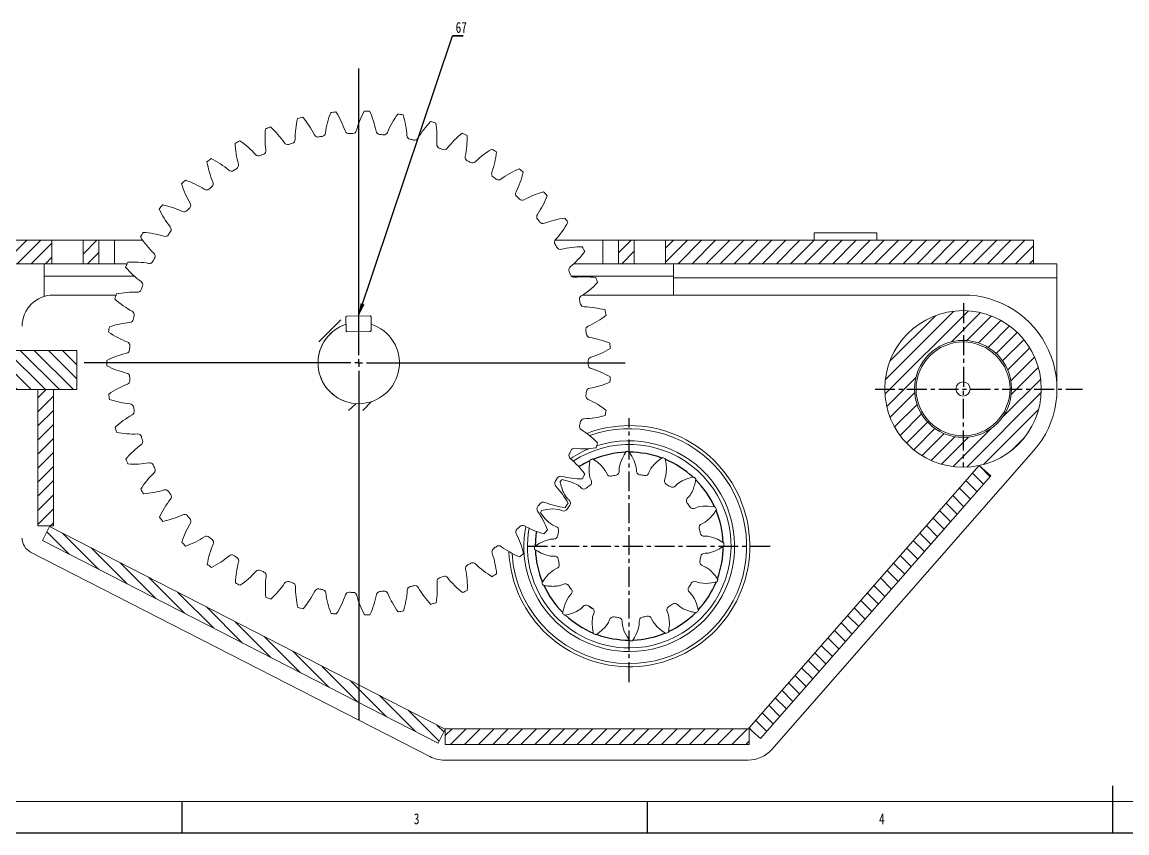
# Model space of a CAD drawing. Header units: millimetres. Extents: x 0 to 1189, y 0 to 841.
# Drawn here: x 246.2 to 599, y 0 to 258.9 of the extents above; entities that cross this region are included whole.
import ezdxf

# ---------------------------------------------------------------- set-up
doc = ezdxf.new("R2010")
doc.units = ezdxf.units.MM
doc.linetypes.add('CENTER', pattern=[10.16, 6.35, -1.27, 1.27, -1.27])
for name, color, linetype in [('10', 7, 'Continuous'), ('5', 7, 'Continuous'), ('9', 7, 'Continuous'), ('图层11', 7, 'CENTER')]:
    doc.layers.add(name, color=color, linetype=linetype)
doc.styles.add('SLDTEXTSTYLE0', font='hyswlongfangsong.ttf')
doc.styles.get("Standard").update_dxf_attribs({"font": 'hyswlongfangsong.ttf'})
doc.dimstyles.new('SLDDIMSTYLE3', dxfattribs={"dimtxt": 0.18, "dimasz": 4.08, "dimexe": 0, "dimexo": 0.0625, "dimgap": 0, "dimtad": 0, "dimtih": 1, "dimtoh": 1, "dimdec": 0, "dimrnd": 1e-09, "dimzin": 0, "dimdsep": 46, "dimtxsty": 'Standard', "dimsah": 1, "dimcen": 0.09, "dimadec": 0, "dimazin": 0, "dimtfac": 4.08, "dimtdec": 0, "dimtofl": 0, "dimtmove": 0, "dimatfit": 3, "dimfxl": 1, "dimfrac": 2, "dimtolj": 1, "dimtzin": 0, "dimarcsym": 0})

# ---------------------------------------------------------------- blocks, each defined once
blk = doc.blocks.new('SW_NOTE_43')
at = {"layer": '10', "color": 0}
for p, q in [((0, 0), (3.4, 0)), ((3.4, 0), (0, 0)), ((0, 0), (3.4, 0)), ((3.4, 0), (0, 0)), ((0, 0), (3.4, 0)), ((3.4, 0), (0, 0))]:
    blk.add_line(p, q, dxfattribs=at)
at = {"layer": '10', "color": 0, "insert": (2.79, 4.44), "char_height": 3.5, "attachment_point": 2, "style": 'SLDTEXTSTYLE0'}
blk.add_mtext('67', dxfattribs=at)
blk = doc.blocks.new('SW_CENTERMARKSYMBOL_13')
at = {"layer": '10', "color": 0}
for p, q in [((0, 2.5), (0, 94.01)), ((-2.5, 0), (-87.72, 0)), ((0, 0), (-1.25, 0)), ((0, 0), (0, 1.25)), ((0, 0), (0, -1.25)), ((0, 0), (1.25, 0)), ((2.5, 0), (85.14, 0)), ((0, -2.5), (0, -114.07))]:
    blk.add_line(p, q, dxfattribs=at)

msp = doc.modelspace()

# ---------------------------------------------------------------- hatches: boundary and pattern name
at = {"linetype": 'Continuous', "lineweight": 0}
h = msp.add_hatch(dxfattribs=at)
h.set_pattern_fill('ANSI31', style=0)
h.paths.add_polyline_path([(233.6604, 181.7532), (255.6604, 181.7532), (255.6604, 189.2532), (233.6604, 189.2532)], flags=0)
h = msp.add_hatch(dxfattribs=at)
h.set_pattern_fill('ANSI31', style=0)
h.paths.add_polyline_path([(265.6604, 181.7532), (270.6604, 181.7532), (270.6604, 189.2532), (265.6604, 189.2532)], flags=0)
h = msp.add_hatch(dxfattribs=at)
h.set_pattern_fill('ANSI31', style=0)
h.paths.add_polyline_path([(436.6604, 181.7532), (441.6604, 181.7532), (441.6604, 189.2532), (436.6604, 189.2532)], flags=0)
h = msp.add_hatch(dxfattribs=at)
h.set_pattern_fill('ANSI31', style=0)
h.paths.add_polyline_path([(451.6604, 181.7532), (569.1604, 181.7532), (569.1604, 189.2532), (451.6604, 189.2532)], flags=0)
h = msp.add_hatch(dxfattribs=at)
h.set_pattern_fill('ANSI31', style=0)
edge = h.paths.add_edge_path(flags=0)
edge.add_arc((546.6604, 141.7532), 25, 0, 360)
edge = h.paths.add_edge_path(flags=0)
edge.add_arc((546.6604, 141.7532), 15.5, 0, 360)
h = msp.add_hatch(dxfattribs=at)
h.set_pattern_fill('ANSI31', angle=90, style=0)
h.paths.add_polyline_path([(236.1604, 141.5532), (263.6604, 141.5532), (263.6604, 154.0532), (236.1604, 154.0532)], flags=0)
h = msp.add_hatch(dxfattribs=at)
h.set_pattern_fill('ANSI31', style=0)
h.paths.add_polyline_path([(256.1604, 98.0532), (256.1604, 141.5532), (251.1604, 141.5532), (251.1604, 98.0532)], flags=0)
h = msp.add_hatch(dxfattribs=at)
h.set_pattern_fill('ANSI31', angle=90, style=0)
h.paths.add_polyline_path([(481.9978, 30.1916), (555.5534, 113.9879), (551.7957, 117.2863), (478.2401, 33.49)], flags=0)
h = msp.add_hatch(dxfattribs=at)
h.set_pattern_fill('ANSI31', angle=90, style=0)
h.paths.add_polyline_path([(381.3104, 33.0799), (254.9185, 97.8032), (252.6395, 93.3528), (379.0314, 28.6295)], flags=0)
h = msp.add_hatch(dxfattribs=at)
h.set_pattern_fill('ANSI31', style=0)
h.paths.add_polyline_path([(381.3104, 28.2532), (478.3104, 28.2532), (478.3104, 33.2532), (381.3104, 33.2532)], flags=0)

# ---------------------------------------------------------------- linework, layer by layer
at = {"color": 7, "linetype": 'Continuous', "lineweight": 15}
for p, q in [((499.1604, 189.2532), (499.1604, 191.5532)), ((519.1604, 191.5532), (499.1604, 191.5532)), ((519.1604, 189.2532), (519.1604, 191.5532)), ((255.6604, 189.2532), (233.6604, 189.2532)), ((255.6604, 181.7532), (255.6604, 189.2532)), ((265.6604, 189.2532), (255.6604, 189.2532)), ((265.6604, 189.2532), (265.6604, 181.7532)), ((270.6604, 189.2532), (265.6604, 189.2532)), ((270.6604, 189.2532), (270.6604, 181.7532)), ((275.6604, 189.2532), (270.6604, 189.2532)), ((275.6604, 189.2532), (275.6604, 181.7532)), ((284.7015, 189.2532), (275.6604, 189.2532)), ((431.6604, 189.2532), (416.3859, 189.2532)), ((431.6604, 181.7532), (431.6604, 189.2532)), ((436.6604, 189.2532), (431.6604, 189.2532)), ((436.6604, 181.7532), (436.6604, 189.2532)), ((441.6604, 189.2532), (436.6604, 189.2532)), ((441.6604, 181.7532), (441.6604, 189.2532)), ((451.6604, 189.2532), (441.6604, 189.2532)), ((451.6604, 189.2532), (451.6604, 181.7532)), ((569.1603, 189.2532), (451.6604, 189.2532)), ((569.1603, 189.2532), (569.1603, 181.7532)), ((255.6604, 181.7532), (233.6604, 181.7532)), ((253.1604, 177.7532), (253.1604, 181.7532)), ((265.6604, 181.7532), (255.6604, 181.7532)), ((270.6604, 181.7532), (265.6604, 181.7532)), ((275.6604, 181.7532), (270.6604, 181.7532)), ((275.6604, 181.7532), (279.7028, 181.7532)), ((422.3417, 181.7532), (431.6604, 181.7532)), ((436.6604, 181.7532), (431.6604, 181.7532)), ((441.6604, 181.7532), (436.6604, 181.7532)), ((451.6604, 181.7532), (441.6604, 181.7532)), ((569.1603, 181.7532), (451.6604, 181.7532)), ((454.1604, 181.7532), (454.1604, 177.7532)), ((576.6604, 181.7532), (569.1603, 181.7532)), ((576.6604, 177.2532), (576.6604, 181.7532)), ((282.0553, 177.7532), (253.1604, 177.7532)), ((253.1604, 171.2926), (253.1604, 177.7532)), ((454.1604, 177.7532), (421.6138, 177.7532)), ((454.1604, 177.7532), (454.1604, 171.7532)), ((576.6604, 177.2532), (454.1604, 177.2532)), ((576.6604, 141.7532), (576.6604, 177.2532)), ((256.1604, 171.7532), (276.1766, 171.7532)), ((425.1567, 171.7532), (546.6604, 171.7532)), ((349.5949, 164.7352), (349.8935, 165.0366)), ((349.6145, 160.3353), (349.5949, 164.7352)), ((349.6149, 160.2353), (349.6053, 162.4046)), ((357.2934, 165.0696), (349.8935, 165.0366)), ((357.2934, 165.0696), (357.5948, 164.7709)), ((357.5948, 164.7709), (357.6144, 160.3709)), ((357.6052, 162.4402), (357.6148, 160.2709)), ((349.9158, 160.0366), (349.6145, 160.3353)), ((349.8158, 160.0362), (357.4157, 160.0701)), ((357.3157, 160.0696), (349.9158, 160.0366)), ((357.6144, 160.3709), (357.3157, 160.0696)), ((263.6604, 154.0532), (236.1604, 154.0532)), ((263.6604, 154.0532), (263.6604, 141.5532)), ((263.6604, 141.5532), (236.1604, 141.5532)), ((251.1604, 141.5532), (251.1604, 98.0532)), ((251.1604, 141.5532), (256.1604, 141.5532)), ((256.1604, 141.5532), (256.1604, 98.0532)), ((544.4104, 141.7532), (544.5017, 141.2944)), ((548.8888, 141.6452), (548.9104, 141.7532)), ((569.2064, 121.9625), (485.5475, 26.6563)), ((551.7957, 117.2863), (478.2401, 33.49)), ((551.7957, 117.2863), (555.5534, 113.9879)), ((555.5534, 113.9879), (481.9978, 30.1916)), ((256.1604, 98.0532), (251.1604, 98.0532)), ((252.6395, 93.3528), (254.9185, 97.8032)), ((254.9185, 97.8032), (381.3104, 33.0799)), ((252.6395, 93.3528), (379.0314, 28.6295)), ((376.4139, 24.3524), (248.8814, 89.6598)), ((381.3104, 33.0799), (379.0314, 28.6295)), ((381.3104, 28.2532), (381.3104, 33.2532)), ((478.3103, 33.2532), (381.3104, 33.2532)), ((481.9978, 30.1916), (478.2401, 33.49)), ((478.3103, 33.2532), (478.3103, 28.2532)), ((478.3103, 28.2532), (381.3104, 28.2532)), ((478.0322, 23.2532), (380.9719, 23.2532))]:
    msp.add_line(p, q, dxfattribs=at)
for p, q in [((340.9009, 156.8238), (347.9292, 163.8431)), ((354.9288, 134.9108), (357.7155, 137.7019)), ((350.4123, 134.8814), (352.7079, 137.0532)), ((426.9952, 72.5483), (428.2541, 71.7417))]:
    msp.add_line(p, q)
at = {"color": 8, "linetype": 'Continuous', "lineweight": 15}
for p, q in [((349.7149, 160.2357), (349.6149, 160.2353)), ((357.6148, 160.2709), (357.5148, 160.2705))]:
    msp.add_line(p, q, dxfattribs=at)
at = {"color": 7, "linetype": 'Continuous', "lineweight": 15, "flags": 128}
for points in [[(436.8543, 115.6403), (436.8785, 116.6514), (437.2497, 118.211), (437.8571, 119.6994), (438.413, 120.7493), (439.0488, 121.7608)], [(439.9099, 121.7773), (440.8673, 120.3257), (441.6518, 118.7726), (442.2606, 116.8333), (442.338, 115.7457)], [(427.8803, 112.58), (427.5158, 113.5234), (427.262, 115.1063), (427.2535, 116.7139), (427.3653, 117.8966), (427.5657, 119.0744)], [(428.3549, 119.4192), (429.7949, 118.4444), (431.114, 117.3098), (432.4186, 115.7511), (432.9063, 114.7759)], [(451.4878, 119.534), (451.8168, 117.8265), (451.9472, 116.0915), (451.7675, 114.0668), (451.4229, 113.0323)], [(454.8257, 110.852), (455.5578, 111.5498), (456.9231, 112.3901), (458.4051, 113.0131), (459.5405, 113.3624), (460.7053, 113.628)], [(418.5818, 112.8187), (420.2853, 112.4692), (421.9381, 111.9257), (423.7399, 110.9849), (424.5638, 110.2706)], [(412.0786, 102.9806), (413.7862, 103.3096), (415.5212, 103.44), (417.5458, 103.2603), (418.5803, 102.9156)], [(461.0872, 103.7323), (462.0307, 104.0969), (463.6136, 104.3507), (465.2212, 104.3591), (466.4038, 104.2474), (467.5816, 104.047)], [(467.9265, 103.2577), (466.9517, 101.8177), (465.8171, 100.4987), (464.2583, 99.194), (463.2831, 98.7063)], [(416.5791, 97.809), (415.6542, 98.2183), (414.3555, 99.1581), (413.2127, 100.2888), (412.4555, 101.2042), (411.7644, 102.1787)], [(409.8353, 91.4027), (411.287, 92.3601), (412.84, 93.1445), (414.7793, 93.7533), (415.8669, 93.8308)], [(464.1476, 94.7584), (465.1587, 94.7342), (466.7182, 94.3629), (468.2067, 93.7555), (469.2565, 93.1997), (470.268, 92.5638)], [(415.9723, 88.347), (414.9612, 88.3712), (413.4017, 88.7425), (411.9132, 89.3499), (410.8633, 89.9057), (409.8519, 90.5416)], [(470.2846, 91.7027), (468.8329, 90.7453), (467.2799, 89.9609), (465.3406, 89.3521), (464.2529, 89.2746)], [(412.1934, 79.8476), (413.1682, 81.2877), (414.3028, 82.6067), (415.8615, 83.9113), (416.8368, 84.3991)], [(468.0413, 80.1248), (466.3337, 79.7958), (464.5987, 79.6654), (462.5741, 79.8451), (461.5396, 80.1898)], [(418.794, 70.0746), (419.1435, 71.778), (419.6869, 73.4309), (420.6278, 75.2327), (421.3421, 76.0565)], [(459.3592, 76.7869), (460.0571, 76.0548), (460.8973, 74.6896), (461.5203, 73.2076), (461.8696, 72.0722), (462.1352, 70.9073)], [(425.2942, 72.2534), (424.5621, 71.5556), (423.1968, 70.7153), (421.7148, 70.0923), (420.5794, 69.743), (419.4146, 69.4774)], [(428.6321, 63.5714), (428.3031, 65.2789), (428.1727, 67.0139), (428.3523, 69.0386), (428.697, 70.0731)], [(433.8037, 68.0719), (433.3944, 67.147), (432.4546, 65.8482), (431.3238, 64.7055), (430.4085, 63.9483), (429.4339, 63.2571)], [(440.2099, 61.3281), (439.2526, 62.7797), (438.4681, 64.3328), (437.8593, 66.2721), (437.7819, 67.3597)], [(443.2656, 67.4651), (443.2414, 66.4539), (442.8701, 64.8944), (442.2628, 63.4059), (441.7069, 62.3561), (441.071, 61.3446)], [(451.765, 63.6862), (450.325, 64.661), (449.0059, 65.7956), (447.7013, 67.3543), (447.2135, 68.3295)], [(452.2396, 70.5254), (452.6041, 69.582), (452.8579, 67.9991), (452.8664, 66.3915), (452.7546, 65.2088), (452.5542, 64.031)]]:
    msp.add_lwpolyline(points, dxfattribs=at)
at = {"color": 7, "linetype": 'Continuous', "lineweight": 15}
for radius in [25, 15.5, 15, 2.25]:
    msp.add_circle((546.6604, 141.7532), radius, dxfattribs=at)
for centre, radius, start, end in [((370.7544, 219.9346), 27.9328, 158.838309, 172.689386), ((353.6604, 150.0532), 80.465, 95.179397, 96.389816), ((322.2131, 214.755), 28.689, 19.063257, 32.547514), ((379.9161, 217.0326), 27.9328, 151.178675, 165.029774), ((353.6604, 150.0532), 80.465, 87.519822, 88.730241), ((331.1178, 218.3692), 28.6889, 11.403655, 24.887989), ((388.6098, 212.9352), 27.9333, 143.51926, 157.370111), ((353.6604, 150.0532), 80.465, 79.860248, 81.070667), ((361.2878, 221.5894), 27.933, 166.49787, 180.348868), ((353.6604, 150.0532), 80.465, 102.838971, 104.04939), ((313.8697, 209.9861), 28.6891, 26.72286, 40.207079), ((340.4246, 220.7643), 28.6888, 3.74406, 17.228439), ((396.6791, 207.716), 27.9331, 135.859623, 149.710574), ((353.6604, 150.0532), 80.465, 72.200673, 73.411092), ((349.967, 221.8975), 28.6894, 356.084653, 9.568746), ((351.685, 221.9678), 27.9331, 174.157517, 188.008466), ((353.6604, 150.0532), 80.465, 110.498545, 111.708965), ((306.2364, 204.1477), 28.6893, 34.382445, 47.866592), ((340.6069, 223.4236), 1.235, 205.755697, 280.08801), ((353.6604, 150.0532), 73.2875, 99.140777, 100.08801), ((341.8217, 223.6294), 1.235, 279.140777, 353.47309), ((350.5027, 224.5088), 1.235, 198.096123, 272.428436), ((353.6604, 150.0532), 73.2875, 91.481202, 92.428436), ((351.734, 224.5508), 1.235, 271.481202, 345.813515), ((360.4549, 224.2653), 1.235, 190.436548, 264.768861), ((353.6604, 150.0532), 73.2875, 83.821628, 84.768861), ((361.6808, 224.1429), 1.235, 263.821628, 338.153941), ((370.2857, 222.6976), 1.235, 182.776974, 257.109287), ((403.9807, 201.468), 27.9326, 128.199952, 142.051121), ((353.6604, 150.0532), 80.465, 64.541099, 65.751518), ((359.5761, 221.7488), 28.6892, 348.425028, 1.909221), ((353.6604, 150.0532), 80.465, 118.15812, 119.368539), ((342.1171, 221.0628), 27.9328, 181.817019, 195.668078), ((299.4494, 197.3441), 28.6892, 42.042011, 55.526166), ((330.9441, 221.0291), 1.235, 213.415272, 287.747585), ((353.6604, 150.0532), 73.2875, 106.800351, 107.747585), ((332.1205, 221.3949), 1.235, 286.800351, 1.132664), ((353.6604, 150.0532), 73.2875, 76.162053, 77.109287), ((371.4844, 222.4128), 1.235, 256.162053, 330.494366), ((379.8199, 219.8334), 1.235, 175.117399, 249.449712), ((353.6604, 150.0532), 80.465, 125.817694, 127.028114), ((293.63, 189.6967), 28.689, 49.701543, 63.185822), ((321.6866, 217.368), 1.235, 221.074846, 295.407159), ((353.6604, 150.0532), 73.2875, 114.459926, 115.407159), ((322.8038, 217.8874), 1.235, 294.459926, 8.792239), ((353.6604, 150.0532), 73.2875, 68.502479, 69.449712), ((380.9699, 219.3914), 1.235, 248.502479, 322.834792), ((388.8873, 215.7241), 1.235, 167.457825, 241.790138), ((410.3848, 194.3019), 27.933, 120.540463, 134.391451), ((369.0802, 220.3204), 28.6883, 340.765235, 354.249818), ((353.6604, 150.0532), 80.465, 56.881524, 58.091943), ((332.7552, 218.8906), 27.9326, 189.476566, 203.32774), ((353.6604, 150.0532), 73.2875, 122.1195, 123.066734), ((314.0377, 213.1694), 1.235, 302.1195, 16.451813), ((353.6604, 150.0532), 73.2875, 60.842904, 61.790138), ((389.9682, 215.1328), 1.235, 240.842904, 315.175217), ((415.7764, 186.3464), 27.933, 112.880836, 126.731845), ((353.6604, 150.0532), 80.465, 49.22195, 50.432369), ((353.6604, 150.0532), 80.465, 133.477269, 134.687688), ((288.8816, 181.3416), 28.6891, 57.361159, 70.845372), ((312.9997, 212.5057), 1.235, 228.734421, 303.066734), ((397.3261, 210.4428), 1.235, 159.79825, 234.130563), ((353.6604, 150.0532), 73.2875, 53.18333, 54.130563), ((398.3185, 209.7127), 1.235, 233.18333, 307.515643), ((378.3072, 217.6386), 28.6895, 333.105925, 346.589944), ((323.7669, 215.4901), 27.933, 197.136197, 210.987199), ((305.0384, 206.529), 1.235, 236.393995, 310.726308), ((353.6604, 150.0532), 73.2875, 129.779075, 130.726308), ((305.9787, 207.325), 1.235, 309.779075, 24.111388), ((404.9856, 204.0839), 1.235, 152.138676, 226.470989), ((420.0596, 177.7435), 27.9328, 105.221267, 119.072333), ((353.6604, 150.0532), 80.465, 41.562375, 42.772795), ((353.6604, 150.0532), 73.2875, 45.523755, 46.470989), ((405.8718, 203.2281), 1.235, 225.523755, 299.856068), ((387.0962, 213.7501), 28.6888, 325.44613, 338.930506), ((353.6604, 150.0532), 80.465, 141.136843, 142.347263), ((315.3116, 210.9218), 27.9328, 204.795729, 218.646822), ((285.2892, 172.4282), 28.6892, 65.020738, 78.504907), ((297.9448, 199.5444), 1.235, 244.053569, 318.385882), ((353.6604, 150.0532), 73.2875, 137.438649, 138.385882), ((298.7705, 200.4587), 1.235, 317.438649, 31.770962), ((411.7293, 196.7609), 1.235, 144.479101, 218.811414), ((353.6604, 150.0532), 73.2875, 37.864181, 38.811414), ((412.4935, 195.7945), 1.235, 217.864181, 292.196494), ((423.158, 168.646), 27.9331, 97.561752, 111.412687), ((395.2871, 208.7258), 28.6897, 317.786756, 331.270704), ((353.6604, 150.0532), 80.465, 33.902801, 35.11322), ((353.6604, 150.0532), 80.465, 148.796418, 150.006837), ((282.917, 163.1157), 28.6892, 72.680299, 86.1645), ((291.8454, 191.6766), 1.235, 251.713144, 326.045457), ((353.6604, 150.0532), 73.2875, 145.098223, 146.045457), ((292.5419, 192.6929), 1.235, 325.098223, 39.430536), ((307.5408, 205.2673), 27.9327, 212.455296, 226.306412), ((417.4367, 188.6043), 1.235, 136.819527, 211.15184), ((353.6604, 150.0532), 73.2875, 30.204606, 31.15184), ((425.016, 159.2173), 27.9328, 89.902127, 103.753217), ((353.6604, 150.0532), 80.465, 26.243226, 27.453646), ((353.6604, 150.0532), 73.2875, 152.757798, 153.705031), ((287.4039, 184.1661), 1.235, 332.757798, 47.090111), ((418.0653, 187.5447), 1.235, 210.204606, 284.536919), ((402.7366, 202.6533), 28.6888, 310.127029, 323.611402), ((353.6604, 150.0532), 80.465, 156.455992, 157.666412), ((300.593, 198.6275), 27.9328, 220.114886, 233.965965), ((281.8072, 153.5699), 28.6892, 80.339876, 93.824073), ((286.849, 183.0661), 1.235, 259.372718, 333.705031), ((422.006, 179.7598), 1.235, 129.159952, 203.492265), ((353.6604, 150.0532), 73.2875, 22.545032, 23.492265), ((422.4877, 178.6258), 1.235, 202.545032, 276.877345), ((425.6008, 149.6247), 27.9328, 82.242557, 96.093626), ((353.6604, 150.0532), 80.465, 18.583652, 19.794071), ((283.045, 173.8665), 1.235, 267.032293, 341.364606), ((283.4483, 175.0306), 1.235, 340.417372, 54.749685), ((353.6604, 150.0532), 73.2875, 160.417372, 161.364606), ((409.3098, 195.6426), 28.6885, 302.467434, 315.951915), ((256.1604, 161.7532), 10, 90, 180), ((353.6604, 150.0532), 80.465, 164.115567, 165.325986), ((294.5922, 191.121), 27.9328, 227.774471, 241.625535), ((281.9795, 143.9615), 28.6891, 87.999441, 101.483671), ((425.3557, 170.3851), 1.235, 121.500378, 195.832691), ((353.6604, 150.0532), 73.2875, 14.885458, 15.832691), ((546.6604, 141.7532), 30, 318.72363, 90), ((280.7456, 165.4494), 1.235, 348.076947, 62.40926), ((425.682, 169.1971), 1.235, 194.885458, 269.217771), ((424.9018, 140.04), 27.9327, 74.582937, 88.434096), ((353.6604, 150.0532), 80.465, 10.924077, 12.134497), ((283.431, 134.4617), 28.6891, 95.659022, 109.143233), ((280.5011, 164.2419), 1.235, 274.691867, 349.02418), ((353.6604, 150.0532), 73.2875, 168.076947, 169.02418), ((353.6604, 150.0532), 13, 108.175666, 72.33524), ((353.6604, 150.0532), 13, 108.175664, 252.33524), ((414.8897, 187.8186), 28.6887, 294.807863, 308.292285), ((353.6604, 150.0532), 80.465, 171.775141, 172.98556), ((289.6453, 182.8813), 27.9326, 235.434006, 249.285172), ((349.8149, 160.2362), 0.2, 180.255453, 270.255453), ((357.4148, 160.2701), 0.2, 270.255453, 0.255453), ((427.4259, 160.6477), 1.235, 113.840803, 188.173117), ((353.6604, 150.0532), 73.2875, 7.225883, 8.173117), ((427.591, 159.4268), 1.235, 187.225883, 261.558196), ((279.3441, 155.5934), 1.235, 355.736521, 70.068834), ((353.6604, 150.0532), 73.2875, 175.736521, 176.683755), ((422.9315, 130.6337), 27.9328, 66.923383, 80.774481), ((353.6604, 150.0532), 80.465, 3.264503, 4.474922), ((286.1359, 125.2401), 28.6892, 103.318642, 116.802802), ((279.2626, 154.3641), 1.235, 282.351442, 356.683755), ((428.1799, 150.7212), 1.235, 106.181229, 180.513542), ((419.3768, 179.3211), 28.6892, 287.148366, 300.632539), ((353.6604, 150.0532), 80.465, 179.434716, 180.645135), ((285.841, 174.0563), 27.9329, 243.093649, 256.94468), ((353.6604, 150.0532), 73.2875, 359.566309, 0.513542), ((428.1807, 149.4891), 1.235, 179.566309, 253.898622), ((419.7249, 121.5737), 27.9331, 59.263901, 73.114826), ((279.2687, 145.6386), 1.235, 3.396096, 77.728409), ((353.6604, 150.0532), 73.2875, 183.396096, 184.343329), ((353.6604, 150.0532), 80.465, 355.604928, 356.815348), ((290.0455, 116.4616), 28.689, 110.97814, 124.462405), ((279.3519, 144.4094), 1.235, 290.011016, 4.343329), ((427.604, 140.7827), 1.235, 98.521655, 172.853968), ((422.6916, 170.3002), 28.6886, 279.488661, 292.973122), ((353.6604, 150.0532), 80.465, 187.09429, 188.304709), ((283.2468, 164.8026), 27.9327, 250.753146, 264.604258), ((427.4406, 139.5616), 1.235, 171.906734, 246.239047), ((353.6604, 150.0532), 73.2875, 351.906734, 352.853968), ((415.34, 113.0231), 27.9321, 51.604056, 65.455462), ((280.5209, 135.7626), 1.235, 11.05567, 85.387983), ((280.7671, 134.5554), 1.235, 297.670591, 12.002904), ((353.6604, 150.0532), 73.2875, 191.05567, 192.002904), ((353.6604, 150.0532), 80.465, 347.945354, 349.155773), ((295.0904, 108.2822), 28.6891, 118.637717, 132.121965), ((353.6604, 150.0532), 73.2875, 344.24716, 345.194393), ((425.7086, 131.0097), 1.235, 90.86208, 165.194393), ((424.7742, 160.919), 28.6891, 271.829226, 285.313452), ((353.6604, 150.0532), 80.465, 194.753865, 195.964284), ((281.9092, 155.2858), 27.9328, 258.412769, 272.263846), ((283.0782, 126.1416), 1.235, 18.715245, 93.047558), ((440.0604, 91.5532), 38.4999, 182.669685, 90), ((425.3839, 129.8212), 1.235, 164.24716, 238.579473), ((409.8538, 105.1321), 27.9326, 43.944636, 57.79585), ((440.0604, 91.5532), 38.4999, 90, 110.635675), ((440.0604, 91.5532), 37.5, 270.045872, 109.658591), ((301.1805, 100.8483), 28.689, 126.297275, 139.781542), ((283.4832, 124.978), 1.235, 305.330165, 19.662478), ((353.6604, 150.0532), 73.2875, 198.715245, 199.662478), ((440.0604, 91.5532), 32.5, 270.045872, 123.37132), ((353.6604, 150.0532), 80.465, 340.28578, 341.496199), ((440.0604, 91.5532), 33.6547, 270.045872, 108.043212), ((422.0473, 120.4419), 1.235, 156.587585, 230.919898), ((353.6604, 150.0532), 73.2875, 336.587585, 337.534819), ((440.0604, 91.5532), 33.6547, 112.009361, 123.898496), ((422.5275, 121.5765), 1.235, 83.202506, 157.534819), ((425.588, 151.3439), 28.6894, 264.169733, 277.653802), ((440.0599, 91.5527), 30.225, 90.284338, 91.917039), ((353.6604, 150.0532), 80.465, 202.413439, 203.623858), ((281.8519, 145.6761), 27.9332, 266.072464, 279.92333), ((286.8951, 116.9472), 1.235, 26.374819, 100.707132), ((353.6604, 150.0532), 73.2875, 206.374819, 207.322053), ((403.3648, 98.0429), 27.9328, 36.285067, 50.136136), ((440.0485, 91.5108), 30.0432, 114.642106, 122.339751), ((440.0604, 91.5532), 30, 122.397435, 122.402701), ((440.0599, 91.5527), 30.225, 112.784338, 114.417039), ((440.0599, 91.5527), 30.225, 67.784338, 69.417039), ((308.2075, 94.2923), 28.6894, 133.956965, 147.441049), ((287.4515, 115.848), 1.235, 312.98974, 27.322053), ((353.6604, 150.0532), 73.2875, 328.928011, 329.875244), ((418.1174, 112.6515), 1.235, 75.542931, 149.875244), ((425.1182, 141.7453), 28.6893, 256.510131, 269.994241), ((353.6604, 150.0532), 80.465, 332.626205, 333.836624), ((434.0963, 115.1064), 1.235, 195.524945, 284.208317), ((440.0599, 91.5527), 23.062, 100.493059, 104.208317), ((435.6351, 115.4434), 1.235, 280.493059, 9.176432), ((443.5639, 115.5957), 1.235, 173.024945, 261.708317), ((440.0599, 91.5527), 23.062, 77.993059, 81.708317), ((445.1145, 115.3181), 1.235, 257.993059, 346.676432), ((452.498, 112.4247), 1.235, 150.524945, 239.208317), ((440.0599, 91.5527), 30.225, 45.284338, 46.917039), ((353.6604, 150.0532), 80.465, 210.073014, 211.283433), ((283.0761, 136.1438), 27.933, 273.731925, 287.5829), ((291.9034, 108.3437), 1.235, 34.034394, 108.366707), ((417.4903, 111.5911), 1.235, 148.928011, 223.260324), ((395.989, 91.882), 27.9328, 28.625504, 42.476579), ((440.0599, 91.5527), 30.225, 135.284338, 136.917039), ((425.5366, 111.0313), 1.235, 218.024945, 306.708317), ((440.0599, 91.5527), 23.062, 122.993059, 126.708317), ((426.8293, 111.9315), 1.235, 302.993059, 31.676432), ((440.0599, 91.5527), 23.062, 55.493059, 59.208317), ((453.8243, 111.5748), 1.235, 235.493059, 324.176432), ((316.045, 88.7316), 28.6892, 141.616461, 155.10066), ((353.6604, 150.0532), 73.2875, 214.034394, 214.981627), ((292.6014, 107.3284), 1.235, 320.649314, 34.981627), ((420.0378, 105.3171), 1.235, 325.493059, 54.176432), ((459.5386, 106.076), 1.235, 128.024945, 216.708317), ((411.7943, 103.4265), 1.235, 141.268436, 215.600749), ((387.8574, 86.7589), 27.9333, 20.966129, 34.816954), ((353.6604, 150.0532), 73.2875, 321.268436, 322.21567), ((412.5572, 104.394), 1.235, 67.883357, 142.21567), ((440.0599, 91.5527), 30.225, 157.784338, 159.417039), ((423.3732, 132.2946), 28.6889, 248.850451, 262.334752), ((419.188, 103.9908), 1.235, 240.524945, 329.208317), ((353.6604, 150.0532), 80.465, 324.966631, 326.17705), ((440.0599, 91.5527), 23.062, 145.493059, 149.208317), ((440.0599, 91.5527), 23.062, 32.993059, 36.708317), ((460.4387, 104.7833), 1.235, 212.993059, 301.676432), ((440.0599, 91.5527), 30.225, 22.784338, 24.417039), ((353.6604, 150.0532), 80.465, 217.732588, 218.943007), ((285.5598, 126.8599), 27.933, 281.391547, 295.242521), ((324.554, 84.2651), 28.6892, 149.276026, 162.760202), ((298.0138, 100.4844), 1.235, 41.693968, 116.026281), ((353.6604, 150.0532), 73.2875, 221.693968, 222.641202), ((298.8408, 99.5713), 1.235, 328.308889, 42.641202), ((405.0609, 96.0941), 1.235, 133.608862, 207.941175), ((379.1169, 82.766), 27.9323, 13.306225, 27.157534), ((353.6604, 150.0532), 73.2875, 313.608862, 314.556095), ((405.9459, 96.9512), 1.235, 60.223782, 134.556095), ((440.0604, 91.5532), 33.6547, 169.306011, 270.045872), ((420.384, 123.1606), 28.6883, 241.190734, 254.67534), ((440.0604, 91.5532), 32.5, 169.857781, 270.045872), ((353.6604, 150.0532), 80.465, 317.307056, 318.517475), ((416.2945, 96.6072), 1.235, 347.993059, 76.676432), ((440.0599, 91.5527), 23.062, 167.993059, 171.708317), ((463.6137, 97.5164), 1.235, 105.524945, 194.208317), ((440.0599, 91.5527), 23.062, 10.493059, 14.208317), ((463.9506, 95.9776), 1.235, 190.493059, 279.176432), ((251.1604, 94.1102), 5, 180, 242.883714), ((353.6604, 150.0532), 80.465, 225.392163, 226.602582), ((289.2589, 117.9898), 27.9328, 289.051078, 302.902172), ((305.1172, 93.5098), 1.235, 49.353543, 123.685856), ((333.5821, 80.9727), 28.6889, 156.935559, 170.419889), ((353.6604, 150.0532), 73.2875, 229.353543, 230.300776), ((306.0586, 92.715), 1.235, 335.968463, 50.300776), ((416.0169, 95.0566), 1.235, 263.024945, 351.708317), ((440.0599, 91.5527), 30.225, 0.284338, 1.917039), ((294.1072, 109.692), 27.9328, 296.710616, 310.561707), ((313.0868, 87.5441), 1.235, 57.013117, 131.34543), ((353.6604, 150.0532), 73.2875, 237.013117, 237.960351), ((397.4102, 89.7245), 1.235, 125.949287, 200.2816), ((369.9216, 79.9734), 27.932, 5.64657, 19.498065), ((353.6604, 150.0532), 73.2875, 305.949287, 306.896521), ((398.4016, 90.456), 1.235, 52.564208, 126.896521), ((416.2044, 114.5075), 28.6886, 233.531251, 247.015694), ((440.0604, 91.5532), 37.5, 183.534334, 270.045872), ((353.6604, 150.0532), 80.465, 309.647482, 310.857901), ((440.0599, 91.5527), 30.225, 180.284338, 181.917039), ((416.1693, 87.1278), 1.235, 10.493059, 99.176432), ((440.0599, 91.5527), 23.062, 347.993059, 351.708317), ((464.103, 88.0488), 1.235, 83.024945, 171.708317), ((353.6604, 150.0532), 80.465, 233.051737, 234.262156), ((342.9691, 78.9129), 28.6892, 164.595209, 178.079397), ((314.1257, 86.8819), 1.235, 343.628038, 57.960351), ((388.9788, 84.4315), 1.235, 118.289713, 192.622026), ((353.6604, 150.0532), 73.2875, 298.289713, 299.236946), ((390.0588, 85.0243), 1.235, 44.904633, 119.236946), ((410.9085, 106.4884), 28.6886, 225.871696, 239.356145), ((416.5062, 85.589), 1.235, 285.524945, 14.208317), ((440.0599, 91.5527), 23.062, 190.493059, 194.208317), ((463.8254, 86.4982), 1.235, 167.993059, 256.676432), ((300.0184, 102.1142), 27.9325, 304.370124, 318.221342), ((321.7805, 82.6939), 1.235, 64.672692, 139.005005), ((353.6604, 150.0532), 73.2875, 244.672692, 245.619925), ((322.8984, 82.1761), 1.235, 351.287612, 65.619925), ((352.5464, 78.1226), 28.689, 172.25473, 185.73901), ((379.9172, 80.3095), 1.235, 110.630138, 184.962451), ((353.6604, 150.0532), 73.2875, 290.630138, 291.577372), ((381.0666, 80.7531), 1.235, 37.245059, 111.577372), ((404.5915, 99.247), 28.6892, 218.212247, 231.696429), ((360.4355, 78.4312), 27.9323, 357.987092, 11.838431), ((353.6604, 150.0532), 80.465, 301.987907, 303.198326), ((353.6604, 150.0532), 80.465, 240.711311, 241.921731), ((306.8865, 95.3923), 27.9326, 312.029779, 325.880946), ((331.043, 79.0458), 1.235, 72.332266, 146.664579), ((353.6604, 150.0532), 73.2875, 252.332266, 253.2795), ((332.22, 78.6816), 1.235, 358.947186, 73.2795), ((362.1443, 78.616), 28.6896, 179.914449, 193.398437), ((340.7092, 76.6647), 1.235, 79.99184, 154.324154), ((353.6604, 150.0532), 73.2875, 259.99184, 260.939074), ((341.9242, 76.4606), 1.235, 6.606761, 80.939074), ((370.387, 77.4321), 1.235, 102.970564, 177.302877), ((353.6604, 150.0532), 73.2875, 282.970564, 283.917797), ((371.5852, 77.7186), 1.235, 29.585484, 103.917797), ((397.3647, 92.9114), 28.6885, 210.55248, 224.037011), ((350.8281, 78.1673), 27.9329, 350.327667, 4.178693), ((440.0599, 91.5527), 30.225, 202.784338, 204.417039), ((419.6812, 78.3221), 1.235, 32.993059, 121.676432), ((440.0599, 91.5527), 23.062, 212.993059, 216.708317), ((420.5813, 77.0294), 1.235, 308.024945, 36.708317), ((460.0821, 77.7883), 1.235, 145.493059, 234.176432), ((440.0599, 91.5527), 23.062, 325.493059, 329.208317), ((460.9319, 79.1146), 1.235, 60.524945, 149.208317), ((440.0599, 91.5527), 30.225, 337.784338, 339.417039), ((353.6604, 150.0532), 80.465, 248.370886, 249.581305), ((314.5889, 89.646), 27.9333, 319.689466, 333.540294), ((371.5898, 80.3841), 28.6891, 187.573899, 201.058116), ((322.9896, 84.977), 27.9327, 327.348888, 341.200028), ((350.6065, 75.5933), 1.235, 87.651415, 161.983728), ((353.6604, 150.0532), 73.2875, 267.651415, 268.598648), ((351.8379, 75.553), 1.235, 14.266335, 88.598648), ((380.7156, 83.3954), 28.6888, 195.233408, 208.717763), ((331.9372, 81.4696), 27.9325, 335.008429, 348.859667), ((360.5583, 75.8506), 1.235, 95.310989, 169.643302), ((353.6604, 150.0532), 73.2875, 275.310989, 276.258223), ((361.784, 75.9748), 1.235, 21.92591, 96.258223), ((389.3594, 87.5966), 28.6895, 202.893129, 216.377142), ((341.2717, 79.1862), 27.9332, 342.6682, 356.51912), ((353.6604, 150.0532), 80.465, 294.328333, 295.538752), ((353.6604, 150.0532), 80.465, 256.03046, 257.24088), ((353.6604, 150.0532), 80.465, 279.009184, 280.219603), ((353.6604, 150.0532), 80.465, 286.668758, 287.879177), ((426.2955, 71.5306), 1.235, 55.493059, 144.176432), ((427.6219, 70.6807), 1.235, 330.524945, 59.208317), ((453.2906, 71.1739), 1.235, 122.993059, 211.676432), ((440.0599, 91.5527), 23.062, 302.993059, 306.708317), ((454.5833, 72.0741), 1.235, 38.024945, 126.708317), ((440.0599, 91.5527), 30.225, 315.284338, 316.917039), ((353.6604, 150.0532), 80.465, 263.690035, 264.900454), ((353.6604, 150.0532), 80.465, 271.349609, 272.560029), ((440.0599, 91.5527), 30.225, 225.284338, 226.917039), ((435.0054, 67.7873), 1.235, 77.993059, 166.676432), ((440.0599, 91.5527), 23.062, 257.993059, 261.708317), ((436.556, 67.5097), 1.235, 353.024945, 81.708317), ((444.4848, 67.662), 1.235, 100.493059, 189.176432), ((440.0599, 91.5527), 23.062, 280.493059, 284.208317), ((446.0236, 67.999), 1.235, 15.524945, 104.208317), ((440.0599, 91.5527), 30.225, 247.784338, 249.417039), ((440.0599, 91.5527), 30.225, 292.784338, 294.417039), ((440.0599, 91.5527), 30.225, 270.284338, 271.917039), ((478.0322, 33.2532), 10, 270, 318.72363), ((380.9719, 33.2532), 10, 242.883714, 270)]:
    msp.add_arc(centre, radius, start, end, dxfattribs=at)
for start, end in [(92.195199, 112.516029), (69.703988, 90.016038), (114.695213, 122.399521), (47.195203, 67.516047), (24.695206, 45.001701), (2.195219, 22.516043), (170.979621, 180.016045), (182.195213, 202.516051), (339.703974, 0.016051), (204.70398, 225.016049), (317.195202, 337.516031), (227.195196, 247.516036), (294.695212, 315.001685), (272.195206, 292.516034), (249.695206, 270.016038)]:
    msp.add_arc((440.0599, 91.5527), 30.0099, start, end)
for points, knots in [([(446.3162, 115.0335), (446.4417, 115.3477), (446.766, 116.1598), (447.6453, 117.2817), (448.6768, 118.3221), (449.7026, 119.1731), (450.3575, 119.6228), (450.6859, 119.8483)], [0, 0, 0, 0, 0.15313386, 0.39585184, 0.6392528, 0.81910911, 1, 1, 1, 1]), ([(461.3259, 113.0308), (461.2232, 112.4592), (461.0177, 111.3157), (460.4299, 109.5757), (459.7404, 108.079), (459.0269, 107.3155), (458.7778, 107.0489)], [0, 0, 0, 0, 0.26340036, 0.52694798, 0.83483481, 1, 1, 1, 1]), ([(420.7606, 106.3185), (420.5184, 106.5546), (419.8923, 107.165), (419.1922, 108.4067), (418.6257, 109.7579), (418.2321, 111.0312), (418.0673, 111.8084), (417.9846, 112.1981)], [0, 0, 0, 0, 0.15313347, 0.39585156, 0.63925363, 0.81911039, 1, 1, 1, 1]), ([(463.5408, 85.2964), (463.8549, 85.171), (464.667, 84.8467), (465.789, 83.9674), (466.8294, 82.9358), (467.6803, 81.91), (468.13, 81.2551), (468.3555, 80.9267)], [0, 0, 0, 0, 0.15313302, 0.39585143, 0.63925373, 0.81910962, 1, 1, 1, 1]), ([(419.0326, 79.3731), (418.7218, 79.2397), (417.9183, 78.8947), (416.5031, 78.7231), (415.038, 78.7169), (413.711, 78.8405), (412.9299, 78.9857), (412.5382, 79.0584)], [0, 0, 0, 0, 0.15313314, 0.39585165, 0.63925355, 0.81910896, 1, 1, 1, 1]), ([(461.538, 70.2867), (460.9665, 70.3894), (459.823, 70.5949), (458.083, 71.1827), (456.5862, 71.8723), (455.8227, 72.5857), (455.5561, 72.8348)], [0, 0, 0, 0, 0.26340071, 0.52694771, 0.83483711, 1, 1, 1, 1])]:
    msp.add_open_spline(points, degree=3, knots=knots, dxfattribs=at)
at = {"layer": '10', "color": 7}
for p, q in [((594.5, 10), (594.5, 15)), ((297.25, 0), (297.25, 10)), ((445.875, 0), (445.875, 10)), ((594.5, 0), (594.5, 10))]:
    msp.add_line(p, q, dxfattribs=at)
at = {"layer": '5', "color": 7, "lineweight": 15}
msp.add_line((0, 10), (1179.0061, 10), dxfattribs=at)
at = {"layer": '9', "color": 7}
msp.add_line((0, 0), (1189, 0), dxfattribs=at)
at = {"layer": '图层11'}
for p, q in [((546.8516, 169.1012), (546.6604, 116.7532)), ((518.5657, 141.7273), (584.7854, 141.7273)), ((440.06, 48.1272), (440.06, 132.4504)), ((407.5604, 91.5532), (486.0285, 91.5527))]:
    msp.add_line(p, q, dxfattribs=at)

# ---------------------------------------------------------------- block references
at = {"layer": '10'}
msp.add_blockref('SW_NOTE_43', (383.6163, 254.4992), dxfattribs=at)
at = {"layer": '图层11'}
msp.add_blockref('SW_CENTERMARKSYMBOL_13', (353.6604, 150.0532), dxfattribs=at)

# ---------------------------------------------------------------- texts
at = {"layer": '9', "color": 7, "char_height": 3.5, "attachment_point": 2, "style": 'SLDTEXTSTYLE0'}
for s, insert in [('3', (372.1367, 6.2617)), ('4', (520.7502, 6.2617))]:
    msp.add_mtext(s, dxfattribs=dict(at, insert=insert))

# ---------------------------------------------------------------- leaders
at = {"layer": '10'}
msp.add_leader([(353.5935, 165.0531), (383.6163, 254.4992)], dimstyle='SLDDIMSTYLE3', dxfattribs=at)

doc.saveas('drawing.dxf')
